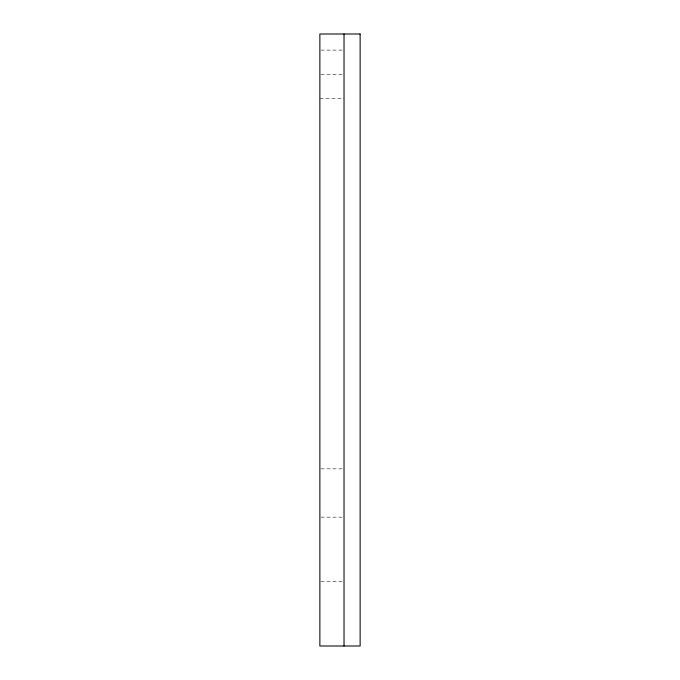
<?xml version="1.0" encoding="UTF-8"?>
<svg xmlns="http://www.w3.org/2000/svg" width="680" height="680" viewBox="0 0 680 680"><rect width="100%" height="100%" fill="white"/><g stroke="black" fill="none" stroke-linecap="round" stroke-linejoin="round"><path stroke-width="0.51" stroke-dasharray="3.4 2.55" d="M320.918 50.108L344.029 50.108M320.918 74.264L342.975 74.264M319.872 98.422L344.029 98.422M320.918 468.843L342.975 468.843M320.918 517.157L344.029 517.157M320.918 581.578L344.029 581.578"/><path stroke-width="1.02" d="M344.029 34L344.029 646M360.128 34L319.872 34L319.872 646L360.128 646L360.128 34"/></g></svg>
